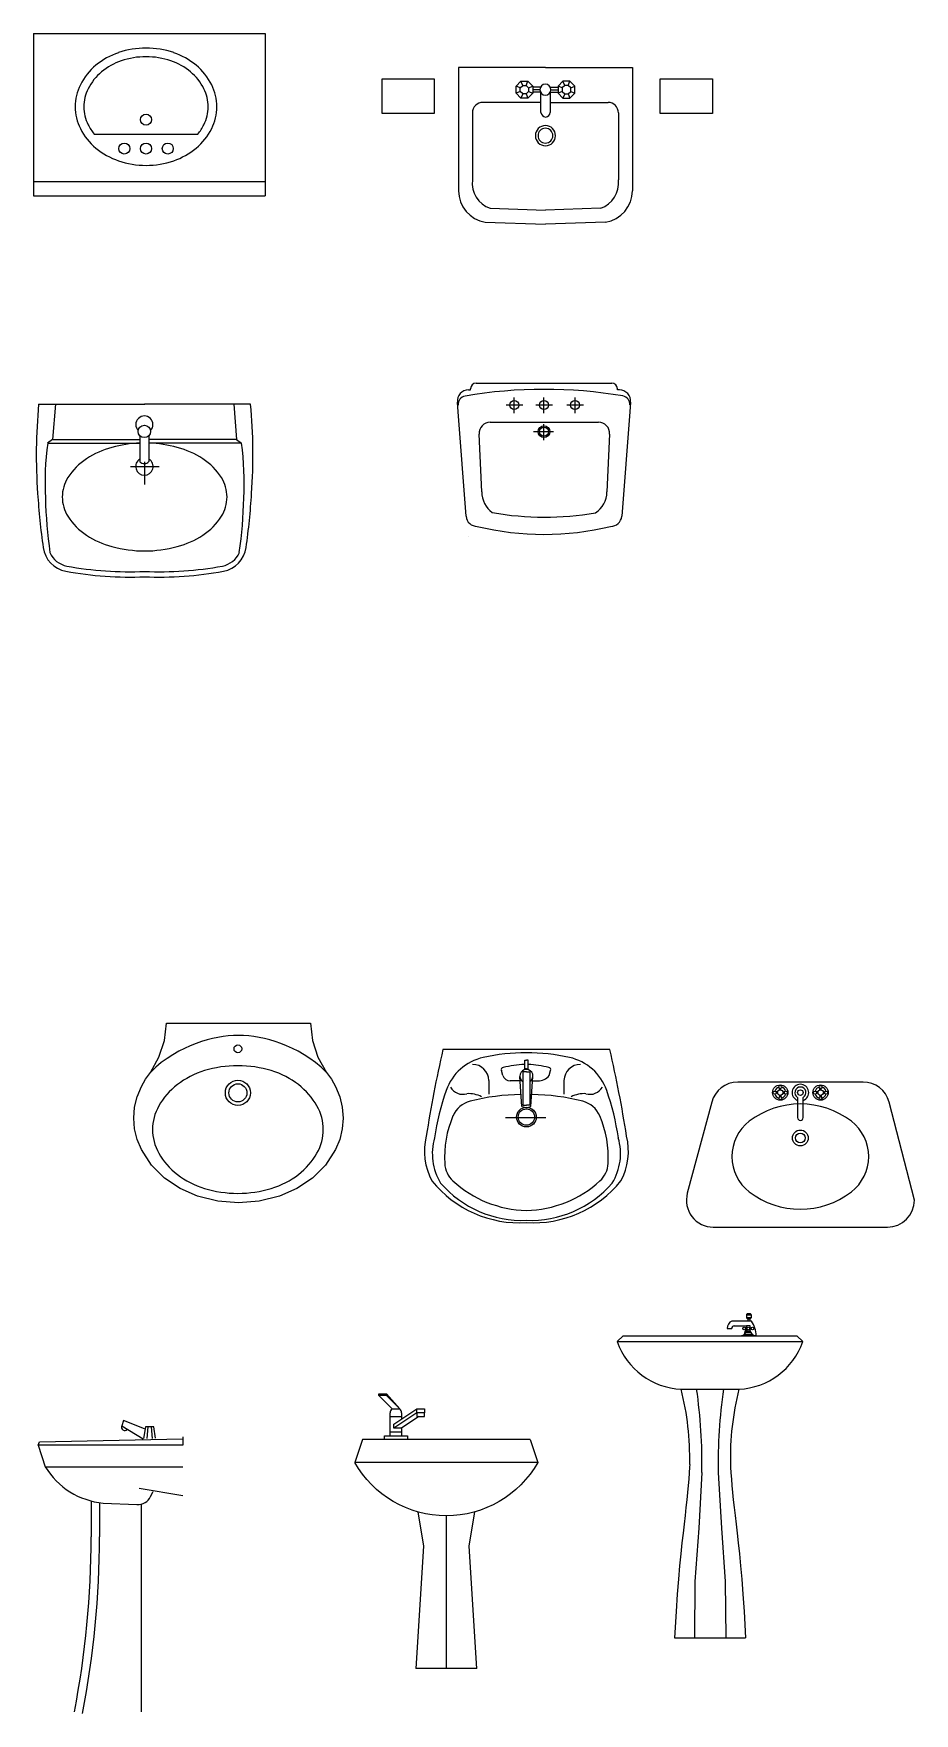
# Model space of a CAD drawing. Header units: inches. Extents: x 242965 to 445791, y 236206 to 423703.
# Drawn here: x 351875 to 354409, y 352757 to 357588 of the extents above; entities that cross this region are included whole.
import ezdxf
from ezdxf.enums import TextEntityAlignment as Align

# ---------------------------------------------------------------- set-up
doc = ezdxf.new("R2010")
doc.units = ezdxf.units.IN
doc.header["$MEASUREMENT"] = 0
doc.layers.add('9', color=251, linetype='Continuous', lineweight=13)
doc.layers.add('NOITHAT', color=8, linetype='Continuous')
doc.styles.add('ATTR', font='romans.shx', dxfattribs={"width": 0.8, "height": 0.7})

# ---------------------------------------------------------------- blocks, each defined once
blk = doc.blocks.new('A$C46023A02')
at = {"layer": 'NOITHAT', "linetype": 'Continuous'}
for p, q in [((246.3, 842.7), (240.7, 827.4)), ((240.7, 827.4), (302.3, 790)), ((306.6, 818.6), (246.3, 842.7)), ((308.8, 823.9), (303.2, 790.4)), ((332.8, 823.9), (308.8, 823.9)), ((316, 823.9), (313.2, 790.6)), ((325.6, 823.9), (328.3, 790.9)), ((338.3, 791.1), (332.8, 823.9)), ((0, 771.6), (4, 781.3)), ((4, 781.3), (416.3, 789.9)), ((416.4, 795.5), (416.4, 771.6)), ((416.4, 795.5), (416.4, 771.6)), ((416.4, 771.6), (0, 771.6)), ((0, 771.6), (20.8, 709.1)), ((20.8, 709.1), (416.4, 709.1)), ((416.4, 625.8), (291.5, 646.7)), ((324.1, 623.6), (331.2, 638.1)), ((152.7, 611.1), (152.7, 507.9)), ((176.7, 606.3), (176.7, 507.9)), ((187.4, 605), (284.7, 600.3)), ((296.5, 601.4), (296.5, 4.5))]:
    blk.add_line(p, q, dxfattribs=at)
for centre, radius, start, end in [((249.6, 823.5), 9.71, 156.5196, 319.2681), ((207.4, 822.3), 218.2, 211.2497, 264.7395), ((286.7, 641.9), 41.6, 267.2356, 333.954), ((-2514, 507.9), 2666.7, 349.1193, 0), ((-2514, 507.9), 2690.7, 349.1193, 0)]:
    blk.add_arc(centre, radius, start, end, dxfattribs=at)
blk = doc.blocks.new('A$C383C2BCD')
at = {"layer": 'NOITHAT'}
for p, q in [((129.2, 436), (112.4, 426.3)), ((146, 444.5), (129.2, 436)), ((162.7, 452.1), (146, 444.5)), ((179.2, 458.7), (162.7, 452.1)), ((195.3, 464.3), (179.2, 458.7)), ((211, 469.1), (195.3, 464.3)), ((226.5, 473), (211, 469.1)), ((241.7, 476.1), (226.5, 473)), ((256.8, 478.4), (241.7, 476.1)), ((271.7, 480.1), (256.8, 478.4)), ((286.5, 481), (271.7, 480.1)), ((301.2, 481.3), (286.5, 481)), ((316, 481), (301.2, 481.3)), ((330.8, 480.1), (316, 481)), ((345.7, 478.4), (330.8, 480.1)), ((360.7, 476.1), (345.7, 478.4)), ((376, 473), (360.7, 476.1)), ((391.4, 469.1), (376, 473)), ((407.2, 464.3), (391.4, 469.1)), ((423.3, 458.7), (407.2, 464.3)), ((439.7, 452.1), (423.3, 458.7)), ((456.5, 444.5), (439.7, 452.1)), ((473.3, 436), (456.5, 444.5)), ((490.1, 426.3), (473.3, 436)), ((63.4, 390), (47.9, 375.3)), ((79.3, 403.4), (63.4, 390)), ((95.7, 415.4), (79.3, 403.4)), ((112.4, 426.3), (95.7, 415.4)), ((226.6, 386.5), (215.1, 383.6)), ((238.4, 388.9), (226.6, 386.5)), ((250.4, 390.9), (238.4, 388.9)), ((262.6, 392.5), (250.4, 390.9)), ((274.8, 393.7), (262.6, 392.5)), ((287.2, 394.4), (274.8, 393.7)), ((299.6, 394.6), (287.2, 394.4)), ((312, 394.4), (299.6, 394.6)), ((324.3, 393.7), (312, 394.4)), ((336.6, 392.5), (324.3, 393.7)), ((348.8, 390.9), (336.6, 392.5)), ((360.8, 388.9), (348.8, 390.9)), ((372.5, 386.5), (360.8, 388.9)), ((384.1, 383.6), (372.5, 386.5)), ((506.8, 415.4), (490.1, 426.3)), ((523.1, 403.4), (506.8, 415.4)), ((539.1, 390), (523.1, 403.4)), ((554.5, 375.3), (539.1, 390)), ((125.5, 340.4), (117.3, 333.7)), ((134.1, 346.7), (125.5, 340.4)), ((143, 352.7), (134.1, 346.7)), ((152.3, 358.2), (143, 352.7)), ((162, 363.4), (152.3, 358.2)), ((171.9, 368.3), (162, 363.4)), ((182.2, 372.7), (171.9, 368.3)), ((192.9, 376.7), (182.2, 372.7)), ((203.8, 380.4), (192.9, 376.7)), ((215.1, 383.6), (203.8, 380.4)), ((395.4, 380.4), (384.1, 383.6)), ((406.3, 376.7), (395.4, 380.4)), ((417, 372.7), (406.3, 376.7)), ((427.3, 368.3), (417, 372.7)), ((437.2, 363.4), (427.3, 368.3)), ((446.9, 358.2), (437.2, 363.4)), ((456.1, 352.7), (446.9, 358.2)), ((465.1, 346.7), (456.1, 352.7)), ((473.7, 340.4), (465.1, 346.7)), ((481.9, 333.7), (473.7, 340.4)), ((82.5, 295.8), (77.1, 287.7)), ((88.5, 303.9), (82.5, 295.8)), ((95, 311.7), (88.5, 303.9)), ((102, 319.3), (95, 311.7)), ((109.4, 326.6), (102, 319.3)), ((117.3, 333.7), (109.4, 326.6)), ((489.7, 326.6), (481.9, 333.7)), ((497.2, 319.3), (489.7, 326.6)), ((504.1, 311.7), (497.2, 319.3)), ((510.6, 303.9), (504.1, 311.7)), ((516.6, 295.8), (510.6, 303.9)), ((522.1, 287.7), (516.6, 295.8)), ((58.5, 245.5), (56.5, 236.9)), ((61, 254.1), (58.5, 245.5)), ((64.2, 262.6), (61, 254.1)), ((67.9, 271), (64.2, 262.6)), ((72.2, 279.4), (67.9, 271)), ((77.1, 287.7), (72.2, 279.4)), ((527, 279.4), (522.1, 287.7)), ((531.3, 271), (527, 279.4)), ((535, 262.6), (531.3, 271)), ((538.2, 254.1), (535, 262.6)), ((540.7, 245.5), (538.2, 254.1)), ((542.7, 236.9), (540.7, 245.5)), ((54.2, 219.7), (54, 211)), ((54, 211), (54.2, 202.4)), ((55.1, 228.3), (54.2, 219.7)), ((54.2, 202.4), (55.1, 193.7)), ((56.5, 236.9), (55.1, 228.3)), ((55.1, 193.7), (56.5, 185.1)), ((544.1, 228.3), (542.7, 236.9)), ((542.7, 185.1), (544.1, 193.7)), ((544.9, 219.7), (544.1, 228.3)), ((544.1, 193.7), (544.9, 202.4)), ((545.2, 211), (544.9, 219.7)), ((544.9, 202.4), (545.2, 211)), ((56.5, 185.1), (58.5, 176.5)), ((58.5, 176.5), (61, 168)), ((61, 168), (64.2, 159.5)), ((64.2, 159.5), (67.9, 151)), ((67.9, 151), (72.2, 142.7)), ((527, 142.7), (531.3, 151)), ((531.3, 151), (535, 159.5)), ((535, 159.5), (538.2, 168)), ((538.2, 168), (540.7, 176.5)), ((540.7, 176.5), (542.7, 185.1)), ((72.2, 142.7), (77.1, 134.4)), ((77.1, 134.4), (82.5, 126.2)), ((82.5, 126.2), (88.5, 118.2)), ((88.5, 118.2), (95, 110.4)), ((95, 110.4), (102, 102.8)), ((102, 102.8), (109.4, 95.4)), ((489.7, 95.4), (497.2, 102.8)), ((497.2, 102.8), (504.1, 110.4)), ((504.1, 110.4), (510.6, 118.2)), ((510.6, 118.2), (516.6, 126.2)), ((516.6, 126.2), (522.1, 134.4)), ((522.1, 134.4), (527, 142.7)), ((109.4, 95.4), (117.3, 88.4)), ((117.3, 88.4), (125.5, 81.7)), ((125.5, 81.7), (134.1, 75.3)), ((134.1, 75.3), (143, 69.4)), ((143, 69.4), (152.3, 63.8)), ((152.3, 63.8), (162, 58.6)), ((162, 58.6), (171.9, 53.8)), ((171.9, 53.8), (182.2, 49.4)), ((182.2, 49.4), (192.9, 45.3)), ((406.3, 45.3), (417, 49.4)), ((417, 49.4), (427.3, 53.8)), ((427.3, 53.8), (437.2, 58.6)), ((437.2, 58.6), (446.9, 63.8)), ((446.9, 63.8), (456.1, 69.4)), ((456.1, 69.4), (465.1, 75.3)), ((465.1, 75.3), (473.7, 81.7)), ((473.7, 81.7), (481.9, 88.4)), ((481.9, 88.4), (489.7, 95.4)), ((192.9, 45.3), (203.8, 41.7)), ((203.8, 41.7), (215.1, 38.4)), ((215.1, 38.4), (226.6, 35.6)), ((226.6, 35.6), (238.4, 33.1)), ((238.4, 33.1), (250.4, 31.1)), ((250.4, 31.1), (262.6, 29.5)), ((262.6, 29.5), (274.8, 28.4)), ((274.8, 28.4), (287.2, 27.7)), ((287.2, 27.7), (299.6, 27.5)), ((299.6, 27.5), (312, 27.7)), ((312, 27.7), (324.3, 28.4)), ((324.3, 28.4), (336.6, 29.5)), ((336.6, 29.5), (348.8, 31.1)), ((348.8, 31.1), (360.8, 33.1)), ((360.8, 33.1), (372.5, 35.6)), ((372.5, 35.6), (384.1, 38.4)), ((384.1, 38.4), (395.4, 41.7)), ((395.4, 41.7), (406.3, 45.3))]:
    blk.add_line(p, q, dxfattribs=at)
for centre, radius in [((299.6, 443.1), 11.2), ((299.6, 316.5), 36.1), ((299.6, 316.5), 26)]:
    blk.add_circle(centre, radius, dxfattribs=at)
for points, invisible_edges in [([(72.6, 419.2), (508.2, 517.2), (514.2, 467.1)], 13), ([(72.6, 419.2), (88.3, 467.1), (508.2, 517.2)], 14), ([(88.3, 467.1), (94.3, 517.2), (508.2, 517.2)], 12), ([(48, 375.3), (514.2, 467.1), (529.8, 419.2)], 13), ([(48, 375.3), (72.6, 419.2), (514.2, 467.1)], 14), ([(529.8, 419.2), (554.5, 375.3), (600, 275.1)], 14), ([(2.5, 275.1), (47.9, 375.3), (48, 375.3)], 13), ([(21.8, 334.5), (33.9, 355.5), (47.9, 375.3)], 12), ([(554.5, 375.3), (592.7, 305.5), (600, 275.1)], 13), ([(554.5, 375.3), (580.6, 334.5), (592.7, 305.5)], 13), ([(554.5, 375.3), (568.6, 355.5), (580.6, 334.5)], 12), ([(2.5, 275.1), (9.8, 305.5), (21.8, 334.5)], 12), ([(2.5, 212.6), (0, 243.9), (2.5, 275.1)], 12), ([(600, 275.1), (602.5, 243.9), (600, 212.6)], 12), ([(21.8, 153.3), (9.8, 182.2), (2.5, 212.6)], 12), ([(600, 212.6), (592.7, 182.2), (580.6, 153.3)], 12), ([(88.2, 71.4), (50.7, 108.9), (21.8, 153.3)], 12), ([(580.6, 153.3), (551.7, 108.9), (514.2, 71.4)], 12), ([(183.3, 19.3), (133.4, 41.1), (88.2, 71.4)], 12), ([(514.2, 71.4), (469, 41.1), (419.2, 19.3)], 12), ([(301.2, 0), (241.5, 4.8), (183.3, 19.3)], 12), ([(419.2, 19.3), (361, 4.8), (301.2, 0)], 12)]:
    blk.add_3dface(points, dxfattribs=dict(at, invisible_edges=invisible_edges))
blk = doc.blocks.new('A$C2AEB14C3')
at = {"layer": 'NOITHAT'}
for p, q in [((532, 498.1), (52, 498.1)), ((224.3, 423.5), (219.9, 438)), ((287.1, 442.2), (287.1, 467.3)), ((287.1, 467.3), (291.8, 467.3)), ((291.8, 442.2), (287.1, 442.2)), ((297, 467.3), (292.3, 467.3)), ((292.3, 442.2), (297, 442.2)), ((297, 442.2), (297, 467.3)), ((357.2, 423.5), (361.6, 438)), ((184.2, 409.3), (184.2, 369.6)), ((274.4, 407.7), (245.6, 407.7)), ((279.3, 334.2), (273.4, 420)), ((281.9, 433.8), (281.9, 337.7)), ((292.3, 433.8), (281.9, 433.8)), ((291.8, 433.8), (302.2, 433.8)), ((292, 407.7), (292, 407.7)), ((292.1, 407.7), (292, 407.7)), ((302.2, 433.8), (302.2, 337.7)), ((304.8, 334.2), (310.7, 420)), ((309.6, 407.7), (324.8, 407.7)), ((399.9, 409.3), (399.9, 369.6)), ((347.7, 301.2), (232.1, 301.2)), ((281.9, 337.7), (292.1, 337.7)), ((302.2, 337.7), (292, 337.7))]:
    blk.add_line(p, q, dxfattribs=at)
for radius in [28.3, 23.6]:
    blk.add_circle((292, 303.7), radius, dxfattribs=at)
for centre, radius, start, end in [((3438, -284.8), 3475.3, 166.9812, 171.1641), ((295.3, -103.1), 591.9, 90.3135, 102.4346), ((288.8, -103.1), 591.9, 77.5654, 89.6865), ((-2853.9, -284.8), 3475.3, 8.8359, 13.0188), ((199.4, 331.8), 146.6, 102.4346, 160.6035), ((136.3, 407.4), 47.9, 2.3101, 89.2467), ((226.1, 439.9), 6.42, 98.9533, 196.8294), ((300.3, 134.5), 320.7, 92.3561, 103.5584), ((292.1, 421.6), 18.8, 90.2457, 236.9916), ((292, 421.6), 18.8, 303.0084, 89.7543), ((284.3, 159.1), 296, 75.885, 87.5448), ((355.5, 439.9), 6.42, 343.1706, 81.0467), ((447.8, 407.4), 47.9, 90.7533, 177.6899), ((384.7, 331.8), 146.6, 19.3965, 77.5654), ((109, 410.2), 41.1, 210.3657, 286.5721), ((245.6, 429.9), 22.2, 196.8294, 270), ((325.7, 447.1), 39.4, 268.6646, 323.1928), ((475, 410.2), 41.1, 253.4279, 329.6343), ((742.5, 140.6), 722.4, 160.6035, 171.7611), ((148.3, 278.2), 73.3, 104.3755, 157.0276), ((126.3, 290.7), 80.3, 62.7819, 93.9623), ((282.5, -245.6), 614, 90.5732, 104.3755), ((301.5, -245.6), 614, 75.6245, 89.4268), ((457.7, 290.7), 80.3, 86.0377, 117.2181), ((435.8, 278.2), 73.3, 22.9724, 75.6245), ((-158.4, 140.6), 722.4, 8.2389, 19.3965), ((363.6, 186.9), 307.2, 157.0276, 183.1118), ((289.7, 352.5), 21, 240.2694, 277.1219), ((294.4, 352.5), 21, 262.8781, 299.7306), ((220.5, 186.9), 307.2, 356.8882, 22.9724), ((179.5, 205.4), 180.9, 166.0366, 208.2206), ((186.2, 198.9), 164.9, 164.0864, 211.1105), ((397.9, 198.9), 164.9, 328.8895, 15.9136), ((404.6, 205.4), 180.9, 331.7794, 13.9634), ((130.1, 174.2), 73.3, 183.1118, 227.3644), ((454, 174.2), 73.3, 312.6356, 356.8882), ((273.2, 325.7), 326.2, 219.1169, 273.306), ((280.4, 319), 312.4, 221.0847, 272.1274), ((298.1, 356.7), 321.3, 227.3644, 268.9243), ((286, 356.7), 321.3, 271.0757, 312.6356), ((310.8, 325.7), 326.2, 266.694, 320.8831), ((303.6, 319), 312.4, 267.8726, 318.9153)]:
    blk.add_arc(centre, radius, start, end, dxfattribs=at)
blk = doc.blocks.new('A$C78E42EF1')
at = {"layer": 'NOITHAT'}
for p, q in [((68.8, 784.2), (68.8, 789.6)), ((68.8, 789.6), (90.8, 789.6)), ((68.8, 784.2), (107.2, 745.8)), ((90.8, 784.2), (68.8, 784.2)), ((129.2, 745.8), (90.8, 789.6)), ((90.8, 789.6), (90.8, 784.2)), ((90.8, 784.2), (129.2, 745.8)), ((101.7, 669), (101.7, 734.8)), ((107.2, 745.8), (129.2, 745.8)), ((112.7, 701.9), (178.5, 745.8)), ((178.5, 734.8), (112.7, 690.9)), ((134.6, 734.8), (134.6, 716.4)), ((178.5, 745.8), (200.5, 745.8)), ((178.5, 734.8), (178.5, 745.8)), ((200.5, 734.8), (178.5, 734.8)), ((178.5, 734.8), (178.5, 723.8)), ((200.5, 745.8), (200.5, 734.8)), ((200.5, 723.8), (200.5, 734.8)), ((101.7, 723.8), (134.6, 723.8)), ((101.7, 680), (134.6, 680)), ((112.7, 690.9), (112.7, 701.9)), ((134.6, 690.9), (112.7, 690.9)), ((183.9, 723.8), (134.6, 690.9)), ((134.6, 690.8), (134.6, 669)), ((178.5, 723.8), (200.5, 723.8)), ((21.9, 658), (0, 592.2)), ((504.5, 658), (21.9, 658)), ((85.3, 669), (151.1, 669)), ((85.3, 658), (85.3, 669)), ((151.1, 658), (85.3, 658)), ((151.1, 669), (151.1, 658)), ((504.5, 658), (526.4, 592.2)), ((526.4, 592.2), (0, 592.2)), ((180.9, 450), (197.4, 351)), ((263.2, 438.7), (263.2, 0)), ((329, 351), (345.5, 450)), ((197.4, 351), (175.5, 0)), ((351, 0), (329, 351)), ((351, 0), (175.5, 0))]:
    blk.add_line(p, q, dxfattribs=at)
for centre, start, end in [((114.2, 735.4), 124.053, 182.8169), ((122.2, 735.4), 357.1831, 55.947)]:
    blk.add_arc(centre, 12.5, start, end, dxfattribs=at)
at = {"layer": 'NOITHAT', "extrusion": (0, 0, -1)}
blk.add_ellipse((263.2, 741.1), major_axis=(-2.4, 302.4), ratio=1, start_param=2.093517, end_param=4.205815, dxfattribs=at)
at = {"layer": 'NOITHAT', "style": 'ATTR', "width": 0.8, "flags": 9}
blk.add_attdef('ESTCODE', (118.2, 658), '', height=15.4, dxfattribs=at)
at = {"layer": 'NOITHAT', "style": 'ATTR', "text_generation_flag": 4, "width": 0.8, "flags": 9}
blk.add_attdef('ESTCODE', (263.2, 0), '', height=15.4, rotation=180, dxfattribs=at)
blk = doc.blocks.new('A$C4F2E2A3B')
at = {"layer": 'NOITHAT', "linetype": 'Continuous'}
for p, q in [((371.9, 928.2), (371.9, 921.2)), ((385.9, 928.2), (371.9, 928.2)), ((371.9, 921.2), (385.9, 921.2)), ((382.4, 931.7), (375.4, 931.7)), ((385.9, 921.2), (385.9, 928.2)), ((315.9, 889.7), (329.9, 889.7)), ((385.9, 910.7), (329.9, 910.7)), ((336.9, 896.7), (371.9, 896.7)), ((389.5, 872.2), (364.8, 872.2)), ((371.9, 891.5), (368.4, 891.5)), ((371.9, 888), (368.4, 888)), ((370.4, 879.2), (383.8, 879.2)), ((371.9, 896.7), (371.9, 882.7)), ((382.4, 896.7), (371.9, 896.7)), ((371.9, 882.7), (382.4, 882.7)), ((375.4, 917.7), (382.4, 917.7)), ((375.4, 917.7), (375.4, 910.7)), ((382.4, 910.7), (382.4, 917.7)), ((382.4, 882.7), (382.4, 896.7)), ((382.4, 891.5), (385.9, 891.5)), ((382.4, 888), (385.9, 888)), ((396.4, 868.7), (357.9, 868.7)), ((399.9, 868.7), (396.4, 868.7))]:
    blk.add_line(p, q, dxfattribs=at)
at = {"layer": 'NOITHAT'}
for p, q in [((0, 851.6), (17.1, 868.7)), ((0, 851.6), (135.2, 851.6)), ((17.1, 868.7), (140.6, 868.7)), ((135.2, 851.6), (399, 851.6)), ((140.6, 868.7), (393.6, 868.7)), ((393.6, 868.7), (517.1, 868.7)), ((399, 851.6), (534.2, 851.6)), ((517.1, 868.7), (534.2, 851.6)), ((183.9, 715.1), (350.3, 715.1)), ((208.1, 490.8), (207.1, 474)), ((208.5, 498.8), (208.1, 490.8)), ((208.1, 490.8), (208.1, 490.8)), ((325.7, 498.8), (326.1, 490.8)), ((326.1, 490.8), (327.1, 474)), ((326.1, 490.8), (326.1, 490.8)), ((204.2, 437.5), (202.3, 417.8)), ((205.8, 456.2), (204.2, 437.5)), ((207.1, 474), (205.8, 456.2)), ((243.7, 475.1), (234.5, 315.1)), ((290.6, 475.1), (299.8, 315.1)), ((327.1, 474), (328.5, 456.2)), ((328.5, 456.2), (330.1, 437.5)), ((330.1, 437.5), (331.9, 417.8)), ((200.2, 396.9), (197.8, 374.9)), ((202.3, 417.8), (200.2, 396.9)), ((331.9, 417.8), (334, 396.9)), ((334, 396.9), (336.4, 374.9)), ((195.2, 351.7), (192.4, 327.1)), ((197.8, 374.9), (195.2, 351.7)), ((336.4, 374.9), (339, 351.7)), ((339, 351.7), (341.8, 327.1)), ((189.4, 301), (186.1, 272.9)), ((192.4, 327.1), (189.4, 301)), ((192.4, 327.1), (192.4, 327.1)), ((234.5, 315.1), (223.2, 161.4)), ((299.8, 315.1), (311, 161.4)), ((341.8, 327.1), (344.9, 301)), ((341.8, 327.1), (341.8, 327.1)), ((344.9, 301), (348.1, 272.9)), ((182.8, 241.9), (179.4, 207.4)), ((186.1, 272.9), (182.8, 241.9)), ((348.1, 272.9), (351.4, 241.9)), ((351.4, 241.9), (354.8, 207.4)), ((179.4, 207.4), (176, 168.7)), ((354.8, 207.4), (358.2, 168.7)), ((176, 168.7), (172.6, 125)), ((223.2, 161.4), (221.9, 0)), ((311, 161.4), (312.3, 0)), ((358.2, 168.7), (361.6, 125)), ((172.6, 125), (169.3, 75.7)), ((361.6, 125), (364.9, 75.7)), ((169.3, 75.7), (165, 0)), ((364.9, 75.7), (369.2, 0)), ((165, 0), (369.2, 0))]:
    blk.add_line(p, q, dxfattribs=at)
at = {"layer": 'NOITHAT', "linetype": 'Continuous'}
for centre in [(364.9, 889.7), (377.2, 889.7), (389.4, 889.7)]:
    blk.add_circle(centre, 3.91, dxfattribs=at)
for centre, radius, start, end in [((375.3, 928.3), 3.4, 88.2224, 181.7776), ((375.3, 921.1), 3.4, 178.2224, 271.7776), ((382.5, 928.3), 3.4, 358.2224, 91.7776), ((382.5, 921.1), 3.4, 268.2224, 1.7776), ((339.3, 889.3), 23.4, 113.6026, 179.0172), ((335.6, 891), 5.84, 77.0192, 192.9808), ((352.7, 888), 20, 285.2551, 344.7449), ((412.1, 864.7), 47.4, 150.5126, 170.2905), ((401.7, 888), 20, 195.2551, 254.7449), ((328.7, 868.3), 71.2, 0.3166, 36.5533)]:
    blk.add_arc(centre, radius, start, end, dxfattribs=at)
at = {"layer": 'NOITHAT'}
for centre, radius, start, end in [((192.3, 918.6), 203.6, 199.209, 267.6474), ((341.9, 918.6), 203.6, 272.3526, 340.791), ((-591.5, 517.5), 800.2, 358.6572, 14.2973), ((-1222.8, 503.1), 1466.7, 358.9029, 8.3106), ((1757, 503.1), 1466.7, 171.6894, 181.0971), ((1125.7, 517.5), 800.2, 165.7027, 181.3428)]:
    blk.add_arc(centre, radius, start, end, dxfattribs=at)
at = {"layer": 'NOITHAT', "flags": 1}
for tag, p in [('ASCOLOR', (267.1, 8.5)), ('ASCATNO', (267.1, 19.9)), ('ASNAME', (267.1, 14.2))]:
    blk.add_attdef(tag, text='', height=3.42, dxfattribs=at).set_placement(p, align=Align.MIDDLE)
blk = doc.blocks.new('A$C1CF95383')
at = {"layer": 'NOITHAT'}
for p, q in [((505.8, 417), (145, 417)), ((259.7, 389), (255.4, 389)), ((265.4, 394.7), (265.4, 399)), ((269.4, 394.7), (269.4, 399)), ((275.1, 389), (279.4, 389)), ((375.7, 389), (371.4, 389)), ((381.4, 394.7), (381.4, 399)), ((385.4, 394.7), (385.4, 399)), ((391.1, 389), (395.4, 389)), ((70.3, 359.7), (0, 97.4)), ((259.7, 385), (255.4, 385)), ((265.4, 379.3), (265.4, 375)), ((269.4, 379.4), (269.4, 375)), ((275.1, 385), (279.4, 385)), ((317.4, 373.2), (317.4, 315)), ((333.4, 315), (333.4, 373.2)), ((375.7, 385), (371.4, 385)), ((381.4, 379.3), (381.4, 375)), ((385.4, 379.4), (385.4, 375)), ((391.1, 385), (395.4, 385)), ((653.4, 77.4), (580.5, 359.7)), ((74.8, 0), (576, 0))]:
    blk.add_line(p, q, dxfattribs=at)
for centre, radius in [((267.4, 387), 22), ((251.4, 387), 4.47), ((267.4, 387), 8), ((267.4, 403), 4.47), ((283.4, 387), 4.47), ((325.4, 387), 8), ((383.4, 387), 22), ((367.4, 387), 4.47), ((383.4, 387), 8), ((383.4, 403), 4.47), ((399.4, 387), 4.47), ((267.4, 371), 4.47), ((383.4, 371), 4.47), ((325.1, 256.5), 22.8), ((325.1, 256.5), 14.1)]:
    blk.add_circle(centre, radius, dxfattribs=at)
for centre, radius, start, end in [((145, 339.6), 77.4, 90, 165), ((267.4, 387), 16, 105.2407, 164.2093), ((267.4, 387), 16, 16.4413, 74.0789), ((325.4, 387), 24, 289.6514, 250.3603), ((325.4, 387), 16, 300.3431, 239.7554), ((383.4, 387), 16, 106.12, 164.0884), ((383.4, 387), 16, 16.2342, 73.9047), ((506.5, 340.5), 76.5, 14.4826, 90.5174), ((325.1, 113.3), 241, 52.4487, 127.5513), ((267.4, 387), 16, 196.2342, 253.9047), ((267.4, 387), 16, 286.12, 344.0884), ((383.4, 387), 16, 196.4413, 254.0789), ((383.4, 387), 16, 285.2407, 344.2093), ((256.1, 203), 127.9, 127.5513, 232.4487), ((325.4, 315), 8, 180, 0), ((394, 203), 127.9, 307.5513, 52.4487), ((74.8, 77.4), 77.4, 164.999, 270.001), ((325.1, 292.7), 241, 232.4487, 307.5513), ((576, 77.4), 77.4, 270, 0)]:
    blk.add_arc(centre, radius, start, end, dxfattribs=at)
blk = doc.blocks.new('A$C451B1B62')
at = {"layer": 'NOITHAT'}
for p, q in [((0, 466.7), (0, 0)), ((666.5, 466.7), (666.5, 0))]:
    blk.add_line(p, q, dxfattribs=at)
at = {"layer": 'NOITHAT', "linetype": 'ByBlock'}
for p, q in [((0, 466.7), (666.5, 466.7)), ((174.4, 177.7), (472.8, 177.7)), ((0, 41.7), (666.5, 41.7)), ((0, 0), (666.5, 0))]:
    blk.add_line(p, q, dxfattribs=at)
at = {"layer": 'NOITHAT'}
for centre in [(323.6, 219.4), (261.1, 136.1), (323.6, 136.1), (386.1, 136.1)]:
    blk.add_circle(centre, 15.9, dxfattribs=at)
at = {"layer": 'NOITHAT', "linetype": 'ByBlock'}
for centre, radius, start, end in [((310.7, 217.2), 205.7, 108.9266, 129.6187), ((310.7, 217.2), 180.7, 108.9266, 129.6187), ((323.6, 179.6), 245.5, 90, 108.9266), ((323.6, 179.6), 220.5, 90, 108.9266), ((323.6, 179.6), 245.5, 71.0734, 90), ((323.6, 179.6), 220.5, 71.0734, 90), ((336.5, 217.2), 180.7, 50.3813, 71.0734), ((336.5, 217.2), 205.7, 50.3813, 71.0734), ((290.9, 241.1), 174.7, 129.6187, 153.4182), ((290.9, 241.1), 149.7, 129.6187, 153.4182), ((356.3, 241.1), 149.7, 26.5818, 50.3813), ((356.3, 241.1), 174.7, 26.5818, 50.3813), ((260.3, 256.4), 140.5, 153.4182, 180), ((260.3, 256.4), 115.5, 153.4182, 180), ((386.8, 256.4), 115.5, 0, 26.5818), ((386.8, 256.4), 140.5, 0, 26.5818), ((260.3, 256.4), 140.5, 180, 206.5818), ((260.3, 256.4), 115.5, 180, 206.5818), ((386.8, 256.4), 115.5, 333.4182, 0), ((386.8, 256.4), 140.5, 333.4182, 0), ((290.9, 271.7), 174.7, 206.5818, 230.3813), ((290.9, 271.7), 149.7, 206.5818, 218.8822), ((356.3, 271.7), 174.7, 309.6187, 333.4182), ((356.3, 271.7), 149.7, 321.1178, 333.4182), ((310.7, 295.6), 205.7, 230.3813, 251.0734), ((323.6, 333.2), 245.5, 251.0734, 270), ((323.6, 333.2), 245.5, 270, 288.9266), ((336.5, 295.6), 205.7, 288.9266, 309.6187)]:
    blk.add_arc(centre, radius, start, end, dxfattribs=at)
blk = doc.blocks.new('A$C15D63490')
at = {"layer": 'NOITHAT'}
for p, q in [((2.9, 495.7), (308.6, 495.7)), ((51.6, 495.7), (43, 394.5)), ((612.9, 495.7), (307.2, 495.7)), ((564.2, 495.7), (572.7, 394.5)), ((43, 394.5), (28.9, 384)), ((43, 394.5), (294.3, 394.5)), ((294.3, 405.3), (294.3, 330.7)), ((320.1, 405.3), (320.1, 331)), ((572.7, 394.5), (320.1, 394.5)), ((572.7, 394.5), (586.9, 384)), ((29.5, 384.4), (294.3, 384.4)), ((586.3, 384.4), (320.1, 384.4)), ((267.2, 316.8), (349.3, 316.8)), ((307.2, 330), (307.2, 278.4)), ((307.2, 329.2), (307.2, 265.2))]:
    blk.add_line(p, q, dxfattribs=at)
blk.add_circle((307.2, 417.7), 17.9, dxfattribs=at)
for centre, radius, start, end in [((1587.5, 349.6), 1591.3, 174.7314, 183.9639), ((-971.7, 349.6), 1591.3, 356.0361, 5.2686), ((307.2, 437.4), 24.7, 315.7621, 224.2379), ((889.9, 268.7), 868.6, 172.3703, 182.8155), ((238.7, 188.5), 179.7, 123.1436, 147.6111), ((280.9, 123.9), 256.9, 105.1347, 123.1436), ((308.6, 21.6), 362.8, 92.2521, 105.1347), ((307.2, 21.6), 362.8, 74.8653, 87.9675), ((334.9, 123.9), 256.9, 56.8564, 74.8653), ((377, 188.5), 179.7, 32.3889, 56.8564), ((-274.1, 268.7), 868.6, 357.1845, 7.6297), ((307.2, 316.8), 25, 121.0405, 58.9595), ((307.1, 342.8), 17.6, 223.5929, 317.7078), ((174.6, 229.2), 103.7, 147.6111, 180), ((441.2, 229.2), 103.7, 0, 32.3889), ((1971.6, 361.7), 1975.3, 183.5449, 188.0839), ((1492.1, 270.9), 1470.5, 181.7505, 187.8658), ((174.6, 229.2), 103.7, 180, 212.3889), ((441.2, 229.2), 103.7, 327.6111, 0), ((-876.3, 270.9), 1470.5, 352.1342, 358.2495), ((-1355.8, 361.7), 1975.3, 351.9161, 356.4551), ((238.7, 269.9), 179.7, 212.3889, 236.8564), ((377, 269.9), 179.7, 303.1436, 327.6111), ((280.9, 334.5), 256.9, 236.8564, 254.8653), ((334.9, 334.5), 256.9, 285.1347, 303.1436), ((96, 95.3), 80.9, 188.0839, 259.4554), ((96, 95.3), 65.8, 202.9306, 259.4554), ((308.6, 436.8), 362.8, 254.8653, 270), ((307.2, 436.8), 362.8, 270, 285.1347), ((519.8, 95.3), 65.8, 280.5446, 337.0694), ((519.8, 95.3), 80.9, 280.5446, 351.9161), ((263.1, 992.9), 994, 259.4554, 272.6248), ((263.1, 992.9), 978.8, 259.4554, 272.6248), ((352.7, 992.9), 994, 267.3752, 280.5446), ((352.7, 992.9), 978.8, 267.3752, 280.5446)]:
    blk.add_arc(centre, radius, start, end, dxfattribs=at)
blk = doc.blocks.new('A$C5C520EB0')
at = {"layer": 'NOITHAT'}
for p, q in [((469.7, 450), (219.7, 450)), ((219.7, 450), (219.7, 95.5)), ((469.7, 450), (719.7, 450)), ((719.7, 450), (719.7, 95.5)), ((0, 417.8), (150, 417.8)), ((0, 317.8), (0, 417.8)), ((150, 417.8), (150, 317.8)), ((385.1, 396.4), (399.2, 410.6)), ((397.1, 391.5), (385.1, 396.4)), ((385.1, 376.5), (385.1, 396.4)), ((397.1, 391.5), (404.2, 398.6)), ((397.1, 381.4), (397.1, 391.5)), ((404.2, 398.6), (399.2, 410.6)), ((399.2, 410.6), (419.2, 410.6)), ((404.2, 398.6), (414.2, 398.6)), ((414.2, 398.6), (419.2, 410.6)), ((414.2, 398.6), (421.3, 391.5)), ((419.2, 410.6), (433.3, 396.4)), ((421.3, 391.5), (433.3, 396.4)), ((421.3, 391.5), (421.3, 381.4)), ((433.3, 396.4), (433.3, 376.5)), ((455.7, 393.5), (433.3, 393.5)), ((483.7, 393.5), (506.1, 393.5)), ((520.2, 410.6), (506.1, 396.4)), ((518.1, 391.5), (506.1, 396.4)), ((506.1, 396.4), (506.1, 376.5)), ((525.2, 398.6), (518.1, 391.5)), ((518.1, 391.5), (518.1, 381.4)), ((525.2, 398.6), (520.2, 410.6)), ((540.2, 410.6), (520.2, 410.6)), ((535.2, 398.6), (525.2, 398.6)), ((535.2, 398.6), (540.2, 410.6)), ((542.3, 391.5), (535.2, 398.6)), ((554.3, 396.4), (540.2, 410.6)), ((542.3, 391.5), (554.3, 396.4)), ((542.3, 381.4), (542.3, 391.5)), ((554.3, 376.5), (554.3, 396.4)), ((800, 417.8), (950, 417.8)), ((800, 317.8), (800, 417.8)), ((950, 417.8), (950, 317.8)), ((456.9, 350), (289.7, 350)), ((397.1, 381.4), (385.1, 376.5)), ((399.2, 362.3), (385.1, 376.5)), ((404.2, 374.3), (397.1, 381.4)), ((404.2, 374.3), (399.2, 362.3)), ((419.2, 362.3), (399.2, 362.3)), ((414.2, 374.3), (404.2, 374.3)), ((421.3, 381.4), (414.2, 374.3)), ((414.2, 374.3), (419.2, 362.3)), ((433.3, 376.5), (419.2, 362.3)), ((421.3, 381.4), (433.3, 376.5)), ((454, 386.5), (433.3, 386.5)), ((455.7, 379.5), (433.3, 379.5)), ((456.9, 321.3), (456.9, 379.5)), ((483.7, 379.5), (506.1, 379.5)), ((483.7, 379.5), (483.7, 321.3)), ((483.7, 350), (649.7, 350)), ((485.4, 386.5), (506.1, 386.5)), ((518.1, 381.4), (506.1, 376.5)), ((506.1, 376.5), (520.2, 362.3)), ((518.1, 381.4), (525.2, 374.3)), ((525.2, 374.3), (520.2, 362.3)), ((520.2, 362.3), (540.2, 362.3)), ((525.2, 374.3), (535.2, 374.3)), ((535.2, 374.3), (542.3, 381.4)), ((535.2, 374.3), (540.2, 362.3)), ((540.2, 362.3), (554.3, 376.5)), ((542.3, 381.4), (554.3, 376.5)), ((150, 317.8), (0, 317.8)), ((259.7, 320), (259.7, 126.9)), ((679.7, 320), (679.7, 126.9)), ((950, 317.8), (800, 317.8)), ((296.6, 5.7), (469.7, 0)), ((310.8, 45.6), (469.7, 40)), ((628.5, 45.6), (469.7, 40)), ((642.8, 5.7), (469.7, 0))]:
    blk.add_line(p, q, dxfattribs=at)
for centre, radius, start, end in [((469.7, 386.5), 15.7, 90, 270), ((469.7, 386.5), 15.7, 270, 90), ((289.7, 320), 30, 90, 180), ((649.7, 320), 30, 0, 90), ((470.3, 321.3), 13.4, 180, 0), ((469.7, 254.2), 29, 90, 270), ((469.7, 254.2), 21.4, 90, 270), ((469.7, 254.2), 29, 270, 90), ((469.7, 254.2), 21.4, 270, 90), ((335.7, 118), 76.6, 173.311, 251.0279), ((603.7, 118), 76.6, 288.9721, 6.689), ((310.5, 95.4), 90.8, 179.9046, 261.1965), ((628.9, 95.4), 90.8, 278.8035, 0.0954)]:
    blk.add_arc(centre, radius, start, end, dxfattribs=at)
blk = doc.blocks.new('A$C1A587006')
at = {"layer": 'NOITHAT'}
for p, q in [((54.1, 440.7), (444.4, 440.7)), ((31.9, 421.1), (38.1, 421.1)), ((38.1, 421.1), (38.1, 424.7)), ((163.7, 354.3), (163.7, 399.9)), ((249.2, 354.3), (249.2, 399.9)), ((338.6, 354.3), (338.6, 399.9)), ((460.4, 421.1), (460.4, 424.7)), ((466.6, 421.1), (460.4, 421.1)), ((2.4, 358.5), (0, 386.3)), ((25.2, 57.9), (2.4, 358.5)), ((188.3, 377.7), (140.5, 377.7)), ((273.9, 377.7), (226, 377.7)), ((363.2, 377.7), (315.4, 377.7)), ((496, 358.7), (473, 57.9)), ((498.4, 386.3), (496, 358.7)), ((70.3, 127.9), (62.9, 293.9)), ((94.8, 328.7), (406, 328.7)), ((219.6, 301.2), (277.1, 301.2)), ((249.2, 277.2), (249.2, 322.9)), ((437.8, 293.9), (430.4, 127.9)), ((31.4, 0), (31.4, 0))]:
    blk.add_line(p, q, dxfattribs=at)
for centre, radius in [((163.7, 377.7), 13), ((249.2, 377.7), 13), ((338.6, 377.7), 13), ((249.2, 301.2), 16.8), ((249.2, 301.2), 13.2)]:
    blk.add_circle(centre, radius, dxfattribs=at)
for centre, radius, start, end in [((54.1, 424.7), 16, 90, 180), ((444.4, 424.7), 16, 0, 90), ((31.9, 389.1), 32, 90, 184.9947), ((26.3, 379.9), 24, 100.1619, 184.9947), ((249.9, -927), 1349.9, 80.3456, 99.7166), ((466.6, 389.1), 32, 354.9611, 90), ((472.1, 380.2), 24, 354.9611, 79.9031), ((94.8, 296.7), 32, 90, 184.9947), ((406, 296.7), 32, 354.9611, 90), ((145.3, 128.7), 75, 180.6026, 233.4671), ((358.9, 128.2), 71.5, 302.651, 359.7564), ((57.1, 60.7), 32, 184.9947, 270), ((250.1, 919), 863.6, 260.0309, 279.8244), ((441.1, 60.7), 32, 270, 354.9611), ((249.1, 825.7), 819.8, 256.4528, 283.5472)]:
    blk.add_arc(centre, radius, start, end, dxfattribs=at)

msp = doc.modelspace()

# ---------------------------------------------------------------- block references
at = {"layer": '9'}
for name, p in [('A$C451B1B62', (351874.603, 357120.944)), ('A$C5C520EB0', (352877.596, 357039.825)), ('A$C1A587006', (353093.815, 356141.67)), ('A$C15D63490', (351886.199, 356025.841)), ('A$C383C2BCD', (352162.838, 354224.973)), ('A$C2AEB14C3', (353000.518, 354168.127)), ('A$C1CF95383', (353755.461, 354155.281)), ('A$C4F2E2A3B', (353553.8, 352974.368)), ('A$C78E42EF1', (352798.854, 352886.516)), ('A$C46023A02', (351887.367, 352756.922))]:
    msp.add_blockref(name, p, dxfattribs=at)

doc.saveas('drawing.dxf')
